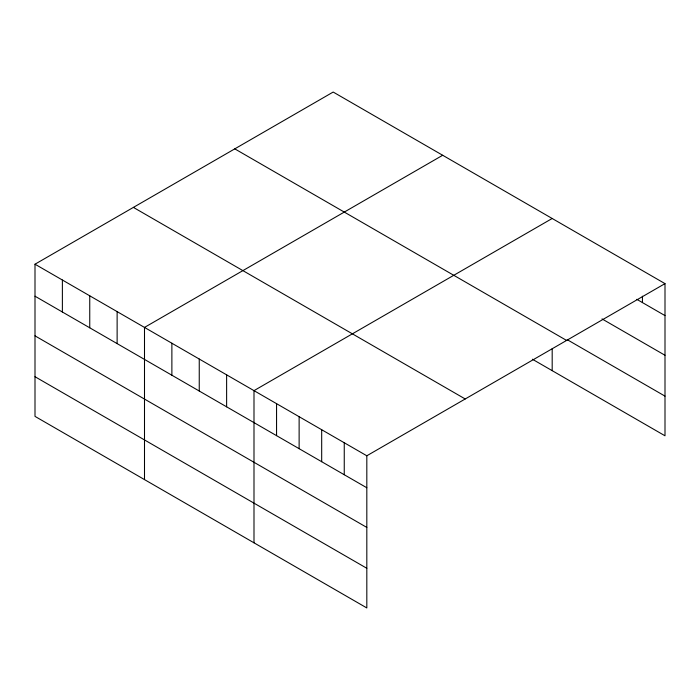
<?xml version="1.0" encoding="UTF-8"?>
<svg xmlns="http://www.w3.org/2000/svg" width="700" height="700" viewBox="0 0 700 700"><rect width="100%" height="100%" fill="white"/><g stroke="black" fill="none" stroke-linecap="round" stroke-linejoin="round"><path stroke-width="1.05" d="M35 264.206L366.817 455.779L366.817 607.95L35 416.377L35 264.206L333.183 92.05L665 283.623L665 435.794L532.359 359.214M442.689 155.269L144.498 327.425L144.498 479.596M552.186 218.487L253.995 390.644L253.995 542.815M366.817 455.779L665 283.623M636.799 299.32L665 315.604M602.009 318.902L665 355.267M567.227 339.684L665 396.13M234.789 148.864L566.597 340.436M133.403 207.401L465.211 398.974M35 296.196L366.817 487.76M35 335.851L366.817 527.424M35 376.714L366.817 568.286M642.434 296.188L642.434 302.584M552.186 348.74L552.186 370.659M344.251 442.75L344.251 474.74M321.685 429.73L321.685 461.711M299.127 416.701L299.127 448.683M276.561 403.672L276.561 435.654M226.625 374.841L226.625 406.822M199.246 359.039L199.246 391.02M171.876 343.236L171.876 375.217M117.128 311.623L117.128 343.604M89.749 295.82L89.749 327.801M62.379 280.017L62.379 311.999"/></g></svg>
